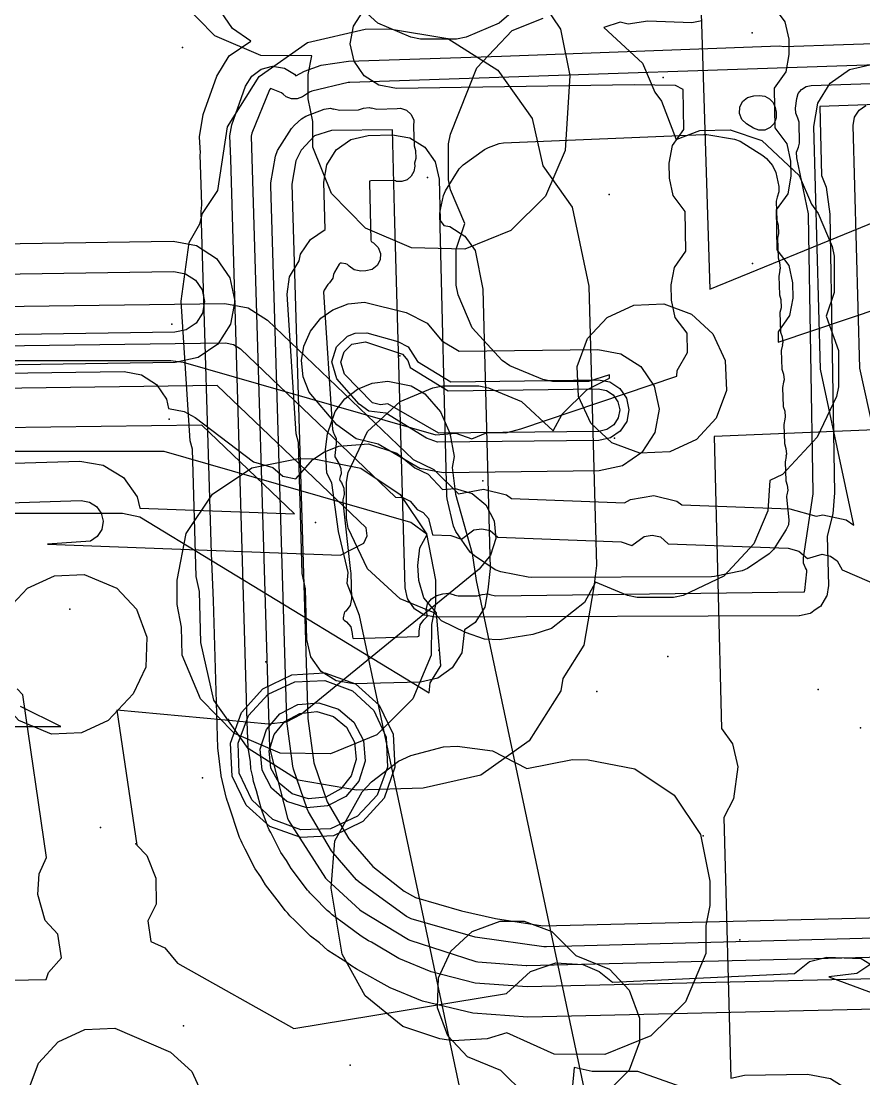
# Model space of a CAD drawing. Header units: metres. Extents: x 17722 to 17999, y 13535 to 15917.
# Drawn here: x 17804.96 to 17832.74, y 14743.12 to 14777.97 of the extents above; entities that cross this region are included whole.
import ezdxf

# ---------------------------------------------------------------- set-up
doc = ezdxf.new("R2010")
doc.units = ezdxf.units.M
for name, color, linetype in [('AI_GREENING_EXCLUSIONS', 1, 'Continuous'), ('AI_GREENING_LAWN', 82, 'Continuous'), ('AI_GREENING_REJECTED', 6, 'Continuous')]:
    doc.layers.add(name, color=color, linetype=linetype)

msp = doc.modelspace()

# ---------------------------------------------------------------- linework, layer by layer
at = {"layer": 'AI_GREENING_EXCLUSIONS'}
for points in [[(17826.314, 14812.167), (17827.659, 14769.142), (17853.756, 14779.812)], [(17821.871, 14779.008), (17822.739, 14777.711), (17823.043, 14776.18), (17822.896, 14773.713), (17822.249, 14772.204), (17821.105, 14771.081), (17819.583, 14770.461), (17817.827, 14770.508), (17816.318, 14771.155), (17815.195, 14772.299), (17814.575, 14773.821), (17814.575, 14774.664), (17814.426, 14775.414), (17814.426, 14776.216), (17814.549, 14776.833), (17812.86, 14776.843), (17811.352, 14777.49), (17810.228, 14778.634)], [(17821.664, 14778.732), (17820.717, 14777.905), (17819.634, 14777.452), (17819.312, 14777.386), (17818.124, 14777.386), (17817.802, 14777.452), (17816.718, 14777.905), (17815.645, 14778.893)], [(17801.984, 14766.793), (17809.892, 14766.793), (17810.306, 14766.734), (17818.632, 14764.342), (17819.295, 14764.4), (17819.815, 14764.208), (17820.326, 14764.423), (17820.943, 14764.414), (17821.437, 14764.545), (17826.573, 14766.273), (17826.586, 14766.461), (17826.926, 14767.056), (17826.916, 14767.69), (17826.522, 14768.211), (17826.398, 14768.784), (17826.39, 14769.284), (17826.496, 14769.859), (17826.873, 14770.393), (17826.852, 14771.707), (17826.458, 14772.228), (17826.335, 14772.8), (17826.327, 14773.3), (17826.432, 14773.876), (17826.81, 14774.409), (17826.789, 14775.724), (17826.536, 14775.857), (17825.166, 14775.881), (17817.334, 14775.756), (17816.758, 14775.861), (17816.267, 14776.178), (17815.934, 14776.659), (17815.81, 14777.231), (17815.915, 14777.807), (17816.233, 14778.299)], [(17836.967, 14745.512), (17821.66, 14745.157), (17819.853, 14745.284), (17818.197, 14745.688), (17817.126, 14746.123), (17816.065, 14746.718), (17816.042, 14746.728), (17816.006, 14746.752), (17815.862, 14746.833), (17815.695, 14746.954), (17815.075, 14747.358), (17814.8, 14747.607), (17814.497, 14747.828), (17813.988, 14748.342), (17813.817, 14748.496), (17813.748, 14748.584), (17813.661, 14748.672), (17813.477, 14748.929), (17813.017, 14749.513), (17812.867, 14749.78), (17812.677, 14750.044), (17812.352, 14750.692), (17812.244, 14750.886), (17812.216, 14750.965), (17812.16, 14751.076), (17811.795, 14752.176), (17811.744, 14752.324), (17811.738, 14752.349), (17811.735, 14752.358), (17811.554, 14753.114), (17811.553, 14753.119), (17811.553, 14753.119), (17811.553, 14753.12), (17811.501, 14753.576), (17811.449, 14754.036), (17811.449, 14754.036), (17811.449, 14754.036), (17811.304, 14758.887), (17811.235, 14760.434), (17810.896, 14771.703), (17810.915, 14771.919), (17810.866, 14773.577), (17810.877, 14773.625), (17810.846, 14774.161), (17810.963, 14774.898), (17811.418, 14776.166), (17811.821, 14776.835), (17812.531, 14777.32), (17811.927, 14777.733), (17811.54, 14778.295)], [(17829.753, 14778.469), (17830.14, 14777.952), (17830.263, 14777.38), (17830.271, 14776.88), (17830.166, 14776.304), (17829.789, 14775.771), (17829.809, 14774.456), (17830.203, 14773.935), (17830.327, 14773.363), (17830.335, 14772.863), (17830.229, 14772.288), (17829.852, 14771.754), (17829.873, 14770.44), (17830.267, 14769.919), (17830.39, 14769.347), (17830.398, 14768.847), (17830.293, 14768.271), (17829.915, 14767.738), (17829.921, 14767.399), (17850.38, 14774.282)], [(17827.397, 14777.985), (17827.075, 14777.92), (17825.615, 14777.975), (17824.967, 14777.879), (17824.712, 14777.943), (17824.166, 14777.77), (17825.442, 14776.585), (17825.854, 14775.636), (17826.067, 14775.337), (17826.556, 14774.078), (17827.338, 14774.372), (17828.332, 14774.399), (17829.382, 14774.047), (17830.606, 14772.888), (17831.017, 14771.94), (17831.239, 14771.633), (17831.692, 14770.549), (17831.757, 14770.227), (17831.757, 14769.039), (17831.496, 14768.249), (17831.899, 14767.118), (17831.899, 14765.931), (17831.834, 14765.609), (17831.203, 14764.262), (17830.057, 14763.032), (17829.636, 14762.839), (17829.571, 14761.841), (17829.117, 14760.758), (17828.129, 14759.684), (17826.783, 14759.053), (17826.46, 14758.988), (17825.273, 14758.988), (17824.951, 14759.053), (17823.898, 14759.493), (17823.533, 14758.819), (17822.447, 14757.961), (17821.831, 14757.766), (17820.732, 14757.585), (17820.239, 14757.615), (17819.605, 14757.833), (17818.821, 14758.22), (17818.576, 14758.477), (17817.452, 14758.938), (17816.378, 14759.926), (17815.747, 14761.273), (17815.682, 14761.595), (17815.682, 14762.782), (17815.747, 14763.105), (17816.378, 14764.452), (17817.452, 14765.439), (17818.535, 14765.893), (17818.858, 14765.958), (17820.045, 14765.958), (17820.368, 14765.893), (17821.451, 14765.439), (17822.499, 14764.477), (17822.793, 14765.02), (17823.604, 14765.83), (17824.361, 14766.215), (17824.361, 14766.32), (17823.669, 14766.101), (17822.482, 14766.101), (17822.159, 14766.166), (17821.076, 14766.619), (17820.813, 14766.797), (17819.825, 14767.87), (17819.372, 14768.954), (17819.307, 14769.276), (17819.307, 14770.464), (17819.588, 14771.304), (17819.112, 14772.421), (17819.047, 14772.743), (17819.047, 14773.931), (17819.112, 14774.253), (17819.984, 14776.44), (17821.144, 14777.662), (17822.174, 14778.069)], [(17836.944, 14746.511), (17821.637, 14746.157), (17819.928, 14746.281), (17818.474, 14746.649), (17817.409, 14747.095), (17816.509, 14747.626), (17816.407, 14747.671), (17816.295, 14747.752), (17816.165, 14747.829), (17815.67, 14748.204), (17815.214, 14748.534), (17815.14, 14748.606), (17815.049, 14748.675), (17814.608, 14749.126), (17814.477, 14749.255), (17814.455, 14749.283), (17814.441, 14749.297), (17814.406, 14749.346), (17813.859, 14750.052), (17813.709, 14750.318), (17813.519, 14750.583), (17813.192, 14751.236), (17813.138, 14751.333), (17813.118, 14751.385), (17813.096, 14751.428), (17813.073, 14751.502), (17812.88, 14752.002), (17812.718, 14752.618), (17812.62, 14752.926), (17812.597, 14753.079), (17812.529, 14753.336), (17812.521, 14753.569), (17812.449, 14754.042), (17812.417, 14754.883), (17811.87, 14773.442), (17811.845, 14774.191), (17811.904, 14774.56), (17812.36, 14775.828), (17812.561, 14776.162), (17812.874, 14776.394), (17813.253, 14776.489), (17813.639, 14776.431), (17813.973, 14776.23), (17814.017, 14776.171), (17814.297, 14776.326), (17814.853, 14776.519), (17815.748, 14776.654), (17820.799, 14776.823), (17829.954, 14777.159), (17829.954, 14777.159), (17830.105, 14777.135), (17836.004, 14777.332)], [(17800.904, 14768.528), (17811.679, 14768.671), (17812.446, 14768.528), (17813.087, 14768.117), (17817.889, 14763.529), (17818.568, 14763.206), (17819.378, 14762.396), (17820.2, 14762.551), (17820.959, 14762.37), (17821.123, 14762.251), (17824.854, 14762.1), (17825.045, 14762.218), (17825.816, 14762.341), (17826.575, 14762.16), (17826.74, 14762.041), (17830.295, 14761.909), (17831.168, 14761.666), (17831.39, 14761.707), (17832.153, 14761.543), (17832.413, 14761.364), (17831.31, 14766.507), (17831.089, 14774.504), (17831.22, 14775.273), (17831.635, 14775.933), (17832.272, 14776.385), (17833.033, 14776.558)], [(17800.921, 14767.228), (17811.696, 14767.371), (17811.964, 14767.321), (17812.189, 14767.177), (17817.3, 14762.294), (17817.544, 14762.281), (17817.79, 14762.164), (17818.021, 14761.881), (17818.212, 14761.789), (17818.393, 14761.585), (17818.522, 14761.048), (17819.127, 14761.025), (17819.474, 14760.903), (17819.882, 14761.209), (17820.151, 14761.252), (17820.417, 14761.189), (17820.676, 14760.967), (17824.743, 14760.815), (17825.09, 14760.693), (17825.498, 14760.999), (17825.767, 14761.042), (17826.033, 14760.979), (17826.292, 14760.757), (17830.246, 14760.61), (17830.601, 14760.508), (17830.88, 14760.269), (17831.371, 14760.407), (17831.638, 14760.35), (17831.863, 14760.195), (17832.025, 14759.894), (17834.287, 14758.919), (17832.609, 14766.543), (17832.388, 14774.539), (17832.434, 14774.809), (17832.58, 14775.04), (17832.802, 14775.198)], [(17835.349, 14775.302), (17831.294, 14775.167), (17831.341, 14772.887), (17831.5, 14772.502), (17831.619, 14771.616), (17831.773, 14762.436), (17831.721, 14761.743), (17831.528, 14761.002), (17831.58, 14759.384), (17831.58, 14759.384), (17831.58, 14759.384), (17831.58, 14759.384), (17831.58, 14759.384), (17831.516, 14759.029), (17831.515, 14759.027), (17831.514, 14759.023), (17831.307, 14758.693), (17831.296, 14758.686), (17831.29, 14758.676), (17831.138, 14758.573), (17830.989, 14758.467), (17830.977, 14758.465), (17830.966, 14758.458), (17830.614, 14758.381), (17830.609, 14758.381), (17830.608, 14758.38), (17818.623, 14758.333), (17818.623, 14758.333), (17818.623, 14758.333), (17818.623, 14758.333), (17818.263, 14758.399), (17818.252, 14758.405), (17818.24, 14758.408), (17817.938, 14758.602), (17817.932, 14758.606), (17817.932, 14758.606), (17817.932, 14758.606), (17817.706, 14758.925), (17817.703, 14758.937), (17817.697, 14758.947), (17817.619, 14759.305), (17817.267, 14771.731), (17817.273, 14771.762), (17817.199, 14774.392), (17815.191, 14774.376), (17814.631, 14774.201), (17814.193, 14773.719), (17814.021, 14773.376), (17813.889, 14772.604), (17814.414, 14754.993), (17814.605, 14753.541), (17815.048, 14752.248), (17815.768, 14751.031), (17816.56, 14750.124), (17817.585, 14749.309), (17817.961, 14749.097), (17819.482, 14748.659), (17820.601, 14748.412), (17822.153, 14748.17), (17833.807, 14748.447)], [(17802.039, 14770.604), (17809.978, 14770.723), (17810.746, 14770.582), (17811.401, 14770.158), (17811.844, 14769.516), (17812.008, 14768.753), (17811.867, 14767.986), (17811.444, 14767.33), (17810.801, 14766.887), (17810.038, 14766.723), (17801.901, 14766.606)], [(17802.021, 14769.603), (17809.993, 14769.723), (17810.377, 14769.653), (17810.705, 14769.441), (17810.926, 14769.12), (17811.008, 14768.738), (17810.938, 14768.354), (17810.726, 14768.027), (17810.405, 14767.805), (17810.023, 14767.723), (17801.952, 14767.604)], [(17801.198, 14766.331), (17808.357, 14766.426), (17808.932, 14766.32), (17809.423, 14766.001), (17809.755, 14765.519), (17809.82, 14765.211), (17810.338, 14765.116), (17810.693, 14764.917), (17812.619, 14763.456), (17813.258, 14763.271), (17813.586, 14762.982), (17814.015, 14762.896), (17814.574, 14763.529), (17814.959, 14763.786), (17815.434, 14763.97), (17816.417, 14764.049), (17817.348, 14763.743), (17817.937, 14763.257), (17818.378, 14763.053), (17818.85, 14762.538), (17819.264, 14762.577), (17819.824, 14762.406), (17820.275, 14762.033), (17820.549, 14761.516), (17820.605, 14760.933), (17820.433, 14760.374), (17820.06, 14759.922), (17814.199, 14755.144), (17813.695, 14754.874), (17813.113, 14754.813), (17808.119, 14755.276), (17808.774, 14750.827), (17809.109, 14750.488), (17809.4, 14749.741), (17809.411, 14748.882), (17809.141, 14748.335), (17809.241, 14747.655), (17809.696, 14747.443), (17810.121, 14746.931), (17813.954, 14744.782), (17820.962, 14745.933), (17821.756, 14746.664), (17822.589, 14746.949), (17823.475, 14746.89), (17824.016, 14746.664), (17824.451, 14746.307), (17830.45, 14746.599), (17830.947, 14746.994), (17831.515, 14747.135), (17832.652, 14747.093), (17833.22, 14746.734)], [(17801.494, 14762.008), (17806.942, 14762.176), (17807.211, 14762.131), (17807.443, 14761.987), (17807.602, 14761.764), (17807.663, 14761.498), (17807.618, 14761.229), (17807.473, 14760.997), (17807.251, 14760.839), (17805.833, 14760.741), (17815.492, 14760.381), (17816.258, 14760.772), (17816.368, 14761.016), (17816.333, 14761.281), (17811.428, 14765.967), (17800.94, 14765.828)], [(17820.355, 14738.429), (17816.114, 14758.389), (17815.713, 14759.443), (17815.746, 14759.807), (17815.419, 14761.163), (17815.202, 14762.76), (17815.043, 14763.086), (17814.994, 14763.865), (17815.063, 14764.379), (17815.316, 14765.117), (17815.635, 14765.53), (17816.051, 14765.847), (17816.533, 14766.045), (17817.051, 14766.112), (17817.816, 14765.957), (17818.268, 14765.694), (17818.78, 14765.106), (17819.091, 14764.394), (17819.241, 14763.628), (17819.169, 14763.271), (17819.282, 14762.393), (17819.828, 14760.439), (17819.958, 14759.544), (17823.973, 14740.647)], [(17820.355, 14738.429), (17816.114, 14758.389), (17815.713, 14759.443), (17815.746, 14759.807), (17815.419, 14761.163), (17815.202, 14762.76), (17815.043, 14763.086), (17814.994, 14763.865), (17815.063, 14764.379), (17815.316, 14765.117), (17815.635, 14765.53), (17816.051, 14765.847), (17816.533, 14766.045), (17817.051, 14766.112), (17817.816, 14765.957), (17818.268, 14765.694), (17818.78, 14765.106), (17819.091, 14764.394), (17819.241, 14763.628), (17819.169, 14763.271), (17819.282, 14762.393), (17819.828, 14760.439), (17819.958, 14759.544), (17823.973, 14740.647)], [(17801.454, 14763.308), (17806.902, 14763.476), (17807.671, 14763.347), (17808.333, 14762.934), (17808.787, 14762.299), (17808.872, 14761.929), (17813.973, 14761.738), (17810.914, 14764.66), (17800.957, 14764.528)], [(17836.536, 14764.653), (17827.801, 14764.286), (17828.053, 14754.67), (17828.411, 14754.162), (17828.584, 14753.401), (17828.444, 14752.353), (17828.13, 14751.736), (17828.355, 14743.145), (17828.804, 14743.243), (17830.877, 14743.279), (17831.645, 14743.14), (17832.301, 14742.718)], [(17800.751, 14761.762), (17808.304, 14761.762), (17808.878, 14761.647), (17818.41, 14755.843), (17818.45, 14756.175), (17818.793, 14756.73), (17818.657, 14758.482), (17818.232, 14758.978), (17818.074, 14759.541), (17818.035, 14760.04), (17818.104, 14760.621), (17818.348, 14761.055), (17817.804, 14761.459), (17809.68, 14763.793), (17801.984, 14763.793)], [(17799.955, 14746.286), (17805.783, 14746.401), (17805.861, 14746.633), (17806.29, 14747.107), (17806.174, 14747.889), (17805.751, 14748.338), (17805.509, 14749.196), (17805.551, 14749.883), (17805.803, 14750.413), (17805.013, 14755.773), (17804.831, 14755.976)], [(17800.238, 14754.735), (17806.272, 14754.735), (17804.939, 14755.39)], [(17833.001, 14746.926), (17832.514, 14746.601), (17831.583, 14746.486), (17851.933, 14738.966)], [(17851.427, 14734.119), (17825.285, 14743.363), (17823.789, 14743.363), (17823.191, 14743.493), (17823.124, 14742.787)]]:
    msp.add_lwpolyline(points, dxfattribs=at)
for points in [[(17812.809, 14776.147), (17814.402, 14777.274), (17816.304, 14777.706), (17817.104, 14777.727), (17819.027, 14777.398), (17820.677, 14776.358), (17821.804, 14774.766), (17822.158, 14773.205), (17823.124, 14771.841), (17823.675, 14769.241), (17823.922, 14760.034), (17823.841, 14759.332), (17823.511, 14757.409), (17822.821, 14756.313), (17822.751, 14755.908), (17821.711, 14754.257), (17820.119, 14753.13), (17818.216, 14752.699), (17816.017, 14752.64), (17814.094, 14752.969), (17812.444, 14754.009), (17811.317, 14755.601), (17810.885, 14757.504), (17810.84, 14759.181), (17810.727, 14759.68), (17810.614, 14763.873), (17810.539, 14764.152), (17810.241, 14768.747), (17810.497, 14770.681), (17810.853, 14771.296), (17810.94, 14771.637), (17811.445, 14772.393), (17811.769, 14774.497), (17812.809, 14776.147)], [(17814.981, 14771.106), (17814.939, 14772.668), (17815.038, 14773.244), (17815.35, 14773.74), (17815.827, 14774.078), (17816.398, 14774.207), (17817.198, 14774.229), (17817.775, 14774.13), (17818.27, 14773.818), (17818.608, 14773.34), (17818.737, 14772.769), (17818.774, 14771.406), (17818.892, 14771.239), (17819.095, 14771.205), (17819.59, 14770.893), (17819.928, 14770.415), (17820.176, 14769.147), (17820.423, 14759.94), (17820.342, 14759.238), (17820.243, 14758.661), (17819.931, 14758.166), (17819.577, 14757.915), (17819.483, 14757.16), (17819.171, 14756.665), (17818.693, 14756.327), (17818.123, 14756.197), (17815.923, 14756.138), (17815.346, 14756.237), (17814.851, 14756.549), (17814.513, 14757.027), (17814.384, 14757.598), (17814.339, 14759.274), (17814.225, 14759.774), (17814.11, 14764.089), (17814.032, 14764.379), (17813.734, 14768.974), (17813.811, 14769.554), (17814.127, 14770.079), (17814.173, 14770.298), (17814.498, 14770.784), (17814.981, 14771.106)], [(17814.843, 14768.183), (17815.237, 14768.468), (17815.74, 14768.662), (17816.278, 14768.715), (17817.655, 14768.379), (17818.348, 14768.021), (17818.833, 14767.446), (17819.399, 14767.098), (17823.967, 14767.158), (17824.734, 14767.016), (17825.388, 14766.591), (17825.831, 14765.948), (17825.993, 14765.185), (17825.851, 14764.418), (17825.426, 14763.763), (17824.783, 14763.321), (17824.019, 14763.159), (17818.871, 14763.091), (17818.104, 14763.233), (17816.736, 14764.04), (17816.005, 14764.214), (17815.372, 14764.672), (17814.452, 14765.75), (17814.258, 14766.254), (17814.205, 14766.791), (17814.282, 14767.271), (17814.5, 14767.765), (17814.843, 14768.183)], [(17827.063, 14768.32), (17827.762, 14767.673), (17828.171, 14766.791), (17828.21, 14765.805), (17827.869, 14764.888), (17827.222, 14764.189), (17826.34, 14763.78), (17825.354, 14763.741), (17824.437, 14764.082), (17823.738, 14764.729), (17823.329, 14765.611), (17823.29, 14766.597), (17823.631, 14767.514), (17824.278, 14768.213), (17825.16, 14768.622), (17826.146, 14768.661), (17827.063, 14768.32)], [(17817.378, 14767.419), (17817.724, 14767.239), (17818.032, 14766.765), (17819.121, 14766.094), (17823.98, 14766.159), (17824.363, 14766.088), (17824.691, 14765.875), (17824.912, 14765.554), (17824.993, 14765.172), (17824.922, 14764.788), (17824.709, 14764.461), (17824.388, 14764.24), (17824.006, 14764.159), (17818.686, 14764.103), (17818.32, 14764.239), (17816.984, 14765.062), (17816.422, 14765.123), (17816.105, 14765.352), (17815.367, 14766.186), (17815.204, 14766.754), (17815.352, 14767.241), (17815.72, 14767.592), (17815.972, 14767.69), (17816.362, 14767.704), (17817.378, 14767.419)], [(17817.713, 14766.796), (17817.788, 14766.563), (17819.038, 14765.793), (17823.984, 14765.859), (17824.252, 14765.809), (17824.481, 14765.66), (17824.636, 14765.435), (17824.693, 14765.168), (17824.643, 14764.899), (17824.494, 14764.67), (17824.269, 14764.516), (17824.002, 14764.459), (17818.733, 14764.399), (17817.054, 14765.371), (17816.812, 14765.332), (17816.547, 14765.396), (17815.618, 14766.345), (17815.504, 14766.743), (17815.607, 14767.084), (17815.865, 14767.329), (17816.314, 14767.408), (17817.537, 14767.005), (17817.713, 14766.796)], [(17812.57, 14763.256), (17814.101, 14763.56), (17814.623, 14763.555), (17816.154, 14763.251), (17817.451, 14762.383), (17818.319, 14761.086), (17818.623, 14759.555), (17818.623, 14758.749), (17818.492, 14758.09), (17818.476, 14757.088), (17817.872, 14755.643), (17816.685, 14754.456), (17815.163, 14753.836), (17813.502, 14753.852), (17811.993, 14754.499), (17810.87, 14755.643), (17810.266, 14757.088), (17810.25, 14758.008), (17810.101, 14758.758), (17810.101, 14759.56), (17810.405, 14761.091), (17811.273, 14762.388), (17812.57, 14763.256)], [(17808.766, 14758.595), (17809.107, 14757.678), (17809.068, 14756.692), (17808.659, 14755.81), (17807.829, 14754.933), (17806.947, 14754.524), (17805.961, 14754.485), (17804.885, 14754.933), (17804.238, 14755.632), (17803.897, 14756.549), (17803.936, 14757.535), (17804.345, 14758.417), (17805.175, 14759.294), (17806.057, 14759.703), (17807.043, 14759.742), (17808.119, 14759.294), (17808.766, 14758.595)], [(17814.97, 14756.498), (17815.984, 14756.137), (17816.763, 14755.436), (17817.226, 14754.476), (17817.284, 14753.392), (17816.923, 14752.378), (17816.222, 14751.599), (17815.262, 14751.136), (17814.178, 14751.078), (17813.164, 14751.439), (17812.385, 14752.14), (17811.922, 14753.1), (17811.864, 14754.184), (17812.225, 14755.198), (17812.926, 14755.977), (17813.886, 14756.44), (17814.97, 14756.498)], [(17815.887, 14755.907), (17816.586, 14755.26), (17816.995, 14754.378), (17817.034, 14753.392), (17816.693, 14752.475), (17816.046, 14751.776), (17815.164, 14751.367), (17814.178, 14751.328), (17813.261, 14751.669), (17812.562, 14752.316), (17812.153, 14753.198), (17812.114, 14754.184), (17812.455, 14755.101), (17813.102, 14755.8), (17813.984, 14756.209), (17814.97, 14756.248), (17815.887, 14755.907)], [(17815.425, 14755.308), (17815.933, 14754.877), (17816.245, 14754.278), (17816.304, 14753.59), (17816.094, 14752.937), (17815.663, 14752.429), (17815.064, 14752.117), (17814.376, 14752.058), (17813.723, 14752.268), (17813.215, 14752.699), (17812.903, 14753.298), (17812.844, 14753.986), (17813.054, 14754.639), (17813.485, 14755.147), (17814.084, 14755.459), (17814.772, 14755.518), (17815.425, 14755.308)], [(17814.713, 14755.224), (17815.257, 14755.059), (17815.685, 14754.71), (17815.951, 14754.218), (17816.01, 14753.649), (17815.845, 14753.105), (17815.496, 14752.677), (17815.004, 14752.411), (17814.435, 14752.352), (17813.891, 14752.517), (17813.463, 14752.866), (17813.197, 14753.358), (17813.138, 14753.927), (17813.303, 14754.471), (17813.652, 14754.899), (17814.144, 14755.165), (17814.713, 14755.224)], [(17816.511, 14752.916), (17817.398, 14753.588), (17817.808, 14753.784), (17818.885, 14754.06), (17819.339, 14754.088), (17820.503, 14753.933), (17821.633, 14753.347), (17823.136, 14753.646), (17823.658, 14753.641), (17825.189, 14753.337), (17826.486, 14752.469), (17827.354, 14751.172), (17827.658, 14749.641), (17827.658, 14748.835), (17827.527, 14748.176), (17827.527, 14747.251), (17826.864, 14745.665), (17825.72, 14744.542), (17824.198, 14743.922), (17822.537, 14743.938), (17820.97, 14744.644), (17820.326, 14744.44), (17819.198, 14744.372), (17818.766, 14744.438), (17817.548, 14744.852), (17816.302, 14745.862), (17815.539, 14747.229), (17815.177, 14749.41), (17815.306, 14750.965), (17816.204, 14752.583), (17816.511, 14752.916)], [(17820.747, 14748.319), (17821.539, 14748.319), (17822.456, 14747.978), (17823.25, 14747.189), (17824.358, 14746.741), (17825.005, 14746.042), (17825.346, 14745.125), (17825.346, 14744.333), (17825.005, 14743.416), (17824.199, 14742.61), (17823.282, 14742.269), (17822.49, 14742.269), (17821.573, 14742.61), (17820.779, 14743.399), (17819.671, 14743.847), (17819.024, 14744.546), (17818.683, 14745.463), (17818.722, 14746.449), (17819.131, 14747.331), (17819.83, 14747.978), (17820.747, 14748.319)], [(17808.051, 14744.791), (17809.887, 14744.009), (17810.586, 14743.362), (17810.995, 14742.48), (17811.034, 14741.494), (17810.693, 14740.577), (17809.887, 14739.771), (17808.97, 14739.43), (17808.178, 14739.43), (17806.342, 14740.212), (17805.643, 14740.859), (17805.234, 14741.741), (17805.195, 14742.727), (17805.536, 14743.644), (17806.183, 14744.343), (17807.065, 14744.752), (17808.051, 14744.791)]]:
    msp.add_lwpolyline(points, close=True, dxfattribs=at)
at = {"layer": 'AI_GREENING_LAWN'}
for points in [[(17836.116, 14776.636), (17815.796, 14775.955), (17815.747, 14775.949), (17814.541, 14775.663), (17814.464, 14775.631), (17814.233, 14775.483), (17814.06, 14775.413), (17813.874, 14775.412), (17813.7, 14775.479), (17813.601, 14775.569), (17813.542, 14775.608), (17813.218, 14775.742), (17813.177, 14775.751), (17813.154, 14775.716), (17812.565, 14774.286), (17812.547, 14774.184), (17813.149, 14754.044), (17813.157, 14753.989), (17813.742, 14751.712), (17813.773, 14751.64), (17814.99, 14749.738), (17815.033, 14749.688), (17816.131, 14748.692), (17816.169, 14748.664), (17817.728, 14747.72), (17817.779, 14747.697), (17819.952, 14746.988), (17820.011, 14746.977), (17821.608, 14746.858), (17821.633, 14746.857), (17836.525, 14747.218)], [(17834.353, 14747.789), (17822.277, 14747.472), (17822.195, 14747.477), (17820.003, 14747.78), (17819.933, 14747.795), (17817.823, 14748.4), (17817.668, 14748.475), (17816.105, 14749.601), (17816.021, 14749.677), (17815.244, 14750.568), (17815.19, 14750.642), (17814.429, 14751.926), (17814.387, 14752.018), (17813.936, 14753.333), (17813.913, 14753.43), (17813.719, 14754.912), (17813.715, 14754.962), (17813.19, 14772.548), (17813.197, 14772.647), (17813.348, 14773.531), (17813.417, 14773.713), (17813.876, 14774.442), (17813.968, 14774.551), (17814.201, 14774.755), (17814.351, 14774.846), (17814.946, 14775.076), (17815.161, 14775.108), (17815.263, 14775.078), (17815.264, 14775.084), (17815.458, 14775.037), (17816.085, 14775.057), (17816.244, 14775.107), (17816.432, 14775.128), (17816.506, 14775.108), (17816.507, 14775.114), (17816.686, 14775.076), (17817.358, 14775.099), (17817.358, 14775.097), (17817.468, 14775.107), (17817.665, 14775.041), (17817.818, 14774.901), (17817.901, 14774.71), (17817.899, 14774.502), (17817.897, 14774.491), (17817.916, 14773.867), (17817.963, 14773.714), (17817.97, 14773.446), (17817.932, 14773.29), (17817.934, 14773.199), (17817.907, 14773.022), (17817.819, 14772.866), (17817.682, 14772.751), (17817.513, 14772.691), (17817.334, 14772.695), (17817.3, 14772.709), (17817.189, 14772.728), (17816.487, 14772.709), (17816.447, 14772.7), (17816.44, 14772.659), (17816.491, 14770.758), (17816.5, 14770.714), (17816.576, 14770.667), (17816.727, 14770.519), (17816.803, 14770.322), (17816.792, 14770.112), (17816.694, 14769.924), (17816.528, 14769.794), (17816.323, 14769.744), (17816.154, 14769.74), (17815.944, 14769.78), (17815.77, 14769.905), (17815.718, 14769.962), (17815.669, 14769.981), (17815.521, 14770.003), (17815.476, 14770.001), (17815.447, 14769.968), (17815.287, 14769.702), (17815.259, 14769.629), (17815.232, 14769.506), (17815.123, 14769.347), (17815.068, 14769.294), (17814.953, 14769.115), (17814.937, 14769.079), (17814.934, 14769.041), (17815.226, 14764.516), (17815.26, 14764.406), (17815.282, 14764.368), (17815.282, 14764.368), (17815.341, 14764.218), (17815.349, 14764.057), (17815.304, 14763.659), (17815.306, 14763.619), (17815.322, 14763.582), (17815.437, 14763.395), (17815.502, 14763.231), (17815.506, 14763.055), (17815.476, 14762.968), (17815.481, 14762.966), (17815.452, 14762.879), (17815.471, 14762.839), (17815.517, 14762.779), (17815.604, 14762.59), (17815.607, 14762.383), (17815.571, 14762.2), (17815.568, 14762.125), (17815.822, 14759.838), (17815.825, 14759.796), (17815.848, 14758.937), (17815.804, 14758.717), (17815.667, 14758.538), (17815.637, 14758.514), (17815.615, 14758.468), (17815.582, 14758.317), (17815.581, 14758.274), (17815.609, 14758.242), (17815.686, 14758.183), (17815.825, 14758.014), (17815.879, 14757.801), (17815.882, 14757.687), (17815.891, 14757.646), (17815.932, 14757.639), (17818.033, 14757.696), (17818.074, 14757.705), (17818.081, 14757.746), (17818.078, 14757.875), (17818.115, 14758.079), (17818.232, 14758.25), (17818.331, 14758.345), (17818.355, 14758.378), (17818.355, 14758.384), (17818.315, 14758.572), (17818.36, 14758.777), (17818.485, 14758.945), (17818.668, 14759.048), (17818.859, 14759.107), (17819.054, 14759.127), (17819.241, 14759.071), (17819.253, 14759.065), (17819.37, 14759.036), (17819.995, 14759.04), (17820.154, 14759.085), (17820.343, 14759.101), (17820.415, 14759.079), (17820.416, 14759.085), (17820.596, 14759.041), (17830.747, 14759.168), (17830.786, 14759.176), (17830.798, 14759.214), (17830.862, 14759.832), (17830.86, 14759.87), (17830.847, 14759.905), (17830.812, 14759.965), (17830.755, 14760.121), (17830.753, 14760.287), (17831.07, 14762.404), (17831.073, 14762.445), (17830.919, 14771.58), (17830.914, 14771.627), (17830.529, 14773.476), (17830.525, 14773.657), (17830.585, 14773.825), (17830.618, 14773.954), (17830.603, 14774.648), (17830.565, 14774.774), (17830.56, 14774.782), (17830.495, 14774.941), (17830.487, 14775.112), (17830.526, 14775.421), (17830.578, 14775.588), (17830.685, 14775.727), (17830.834, 14775.821), (17831.005, 14775.857), (17835.582, 14776.011)]]:
    msp.add_lwpolyline(points, dxfattribs=at)
for points in [[(17829.633, 14775.42), (17829.751, 14775.291), (17829.817, 14775.128), (17829.848, 14774.979), (17829.851, 14774.786), (17829.781, 14774.607), (17829.647, 14774.467), (17829.471, 14774.388), (17829.278, 14774.382), (17829.097, 14774.45), (17828.87, 14774.589), (17828.719, 14774.735), (17828.64, 14774.93), (17828.648, 14775.14), (17828.743, 14775.328), (17828.906, 14775.461), (17829.109, 14775.515), (17829.304, 14775.524), (17829.478, 14775.501), (17829.633, 14775.42)], [(17820.866, 14773.968), (17827.462, 14774.244), (17827.565, 14774.238), (17828.479, 14774.087), (17828.664, 14774.017), (17829.415, 14773.544), (17829.528, 14773.447), (17829.727, 14773.216), (17829.838, 14772.991), (17829.934, 14772.524), (17829.939, 14772.347), (17829.882, 14772.179), (17829.88, 14772.176), (17829.849, 14772.048), (17829.871, 14771.401), (17829.92, 14771.248), (17829.929, 14770.981), (17829.891, 14770.824), (17829.913, 14770.177), (17829.963, 14770.019), (17829.984, 14769.83), (17829.964, 14769.757), (17829.971, 14769.755), (17829.932, 14769.577), (17829.955, 14768.953), (17830.003, 14768.8), (17830.012, 14768.532), (17829.974, 14768.376), (17829.997, 14767.729), (17830.046, 14767.571), (17830.068, 14767.382), (17830.048, 14767.308), (17830.054, 14767.307), (17830.016, 14767.128), (17830.038, 14766.505), (17830.088, 14766.347), (17830.11, 14766.158), (17830.089, 14766.084), (17830.096, 14766.083), (17830.057, 14765.904), (17830.08, 14765.28), (17830.13, 14765.123), (17830.151, 14764.934), (17830.131, 14764.86), (17830.138, 14764.859), (17830.099, 14764.68), (17830.122, 14764.056), (17830.171, 14763.899), (17830.193, 14763.71), (17830.173, 14763.636), (17830.179, 14763.635), (17830.141, 14763.456), (17830.163, 14762.832), (17830.209, 14762.686), (17830.233, 14762.524), (17830.202, 14762.362), (17830.187, 14762.322), (17830.185, 14762.285), (17830.262, 14761.547), (17830.251, 14761.378), (17830.184, 14761.222), (17829.757, 14760.565), (17829.619, 14760.424), (17828.908, 14759.94), (17828.726, 14759.863), (17827.818, 14759.679), (17827.72, 14759.669), (17821.77, 14759.645), (17821.674, 14759.654), (17820.769, 14759.829), (17820.59, 14759.901), (17819.901, 14760.352), (17819.765, 14760.483), (17819.291, 14761.156), (17819.213, 14761.333), (17819.008, 14762.23), (17818.995, 14762.329), (17818.767, 14771.646), (17818.78, 14771.773), (17818.887, 14772.232), (17818.951, 14772.385), (17819.405, 14773.105), (17819.535, 14773.244), (17820.234, 14773.749), (17820.363, 14773.816), (17820.723, 14773.941), (17820.866, 14773.968)]]:
    msp.add_lwpolyline(points, close=True, dxfattribs=at)
at = {"layer": 'AI_GREENING_REJECTED'}
for p in [(17829.06, 14777.59), (17810.28, 14777.11), (17826.12, 14776.12), (17818.36, 14772.82), (17824.35, 14772.26), (17829.07, 14769.99), (17809.93, 14767.99), (17831.28, 14767.8), (17817.44, 14766.95), (17809.84, 14764.86), (17824.52, 14764.23), (17820.18, 14762.83), (17814.67, 14761.46), (17806.57, 14758.6), (17818.73, 14757.25), (17826.28, 14757.04), (17813.03, 14756.87), (17823.94, 14755.89), (17831.23, 14755.95), (17811.8, 14754.97), (17832.63, 14754.69), (17810.94, 14753.04), (17807.58, 14751.41), (17827.44, 14751.13), (17808.74, 14750.87), (17828.65, 14747.7), (17810.31, 14744.87), (17815.81, 14743.57)]:
    msp.add_point(p, dxfattribs=at)

doc.saveas('drawing.dxf')
